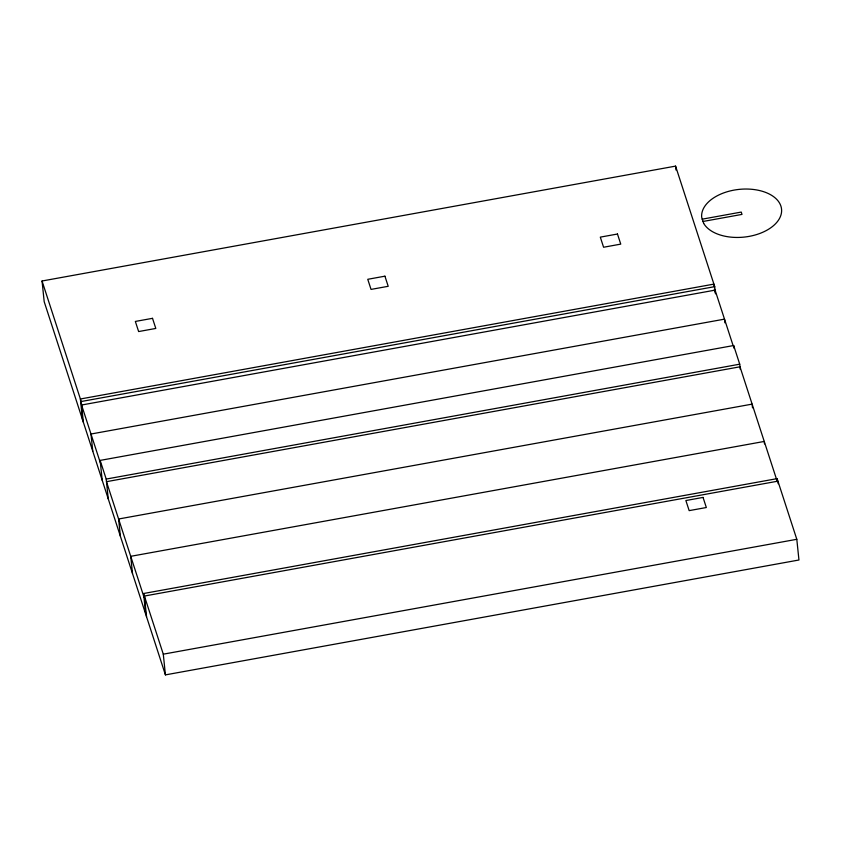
<?xml version="1.0" encoding="UTF-8"?>
<svg xmlns="http://www.w3.org/2000/svg" width="841" height="841" viewBox="0 0 841 841"><rect width="100%" height="100%" fill="white"/><g stroke="black" fill="none" stroke-linecap="round" stroke-linejoin="round"><path stroke-width="1.26" d="M145.724 614.214L143.58 593.515L777.105 478.634L796.805 539.302L798.95 560.001L165.425 674.881L44.195 301.698L42.05 280.999L675.575 166.119L714.724 286.644L715.47 293.824M702.088 219.186L741.247 212.079L741.993 214.402L702.845 221.498M42.05 280.999L81.209 401.514L714.724 286.644M102.192 480.232L100.142 460.405L733.667 345.525L739.723 364.185L740.248 369.262M100.142 460.405L106.208 479.065L739.723 364.185M143.58 593.515L163.291 654.172L796.805 539.302M733.152 345.735L715.081 290.134L81.566 405.015L100.415 463.023M777.063 480.894L739.996 366.802L106.471 481.683L143.948 597.005M778.188 483.754L777.925 481.157L144.4 596.038L146.544 616.737M777.105 478.634L777.347 480.968M764.501 443.901L764.248 441.441L130.723 556.322L132.5 573.52M752.506 407.811L752.117 404.122L118.602 519.002L120.379 536.211M733.667 345.525L733.93 348.153M724.889 322.828L724.511 319.138L90.986 434.019L92.773 451.228M714.167 286.697L713.904 284.111L80.379 398.991L82.523 419.691M714.44 289.283L714.703 291.88M675.575 166.119L675.975 170.008M163.291 654.172L165.425 674.881M106.208 479.065L108.258 498.892M81.209 401.514L83.343 422.224M152.515 318.329L135.348 321.441L138.639 331.554L155.806 328.442L152.515 318.329M384.915 276.184L367.759 279.296L371.039 289.409L388.206 286.297L384.915 276.184M617.473 234.019L600.306 237.13L603.586 247.243L620.753 244.121L617.473 234.019M703.044 497.42L685.878 500.532L689.168 510.634L706.335 507.522L703.044 497.42M703.654 223.328L701.688 217.283A40.126 23.979 -5.9 0 1 756.385 189.898A40.126 23.979 -5.9 0 1 769.063 228.931A40.126 23.979 -5.9 0 1 703.654 223.328"/></g></svg>
